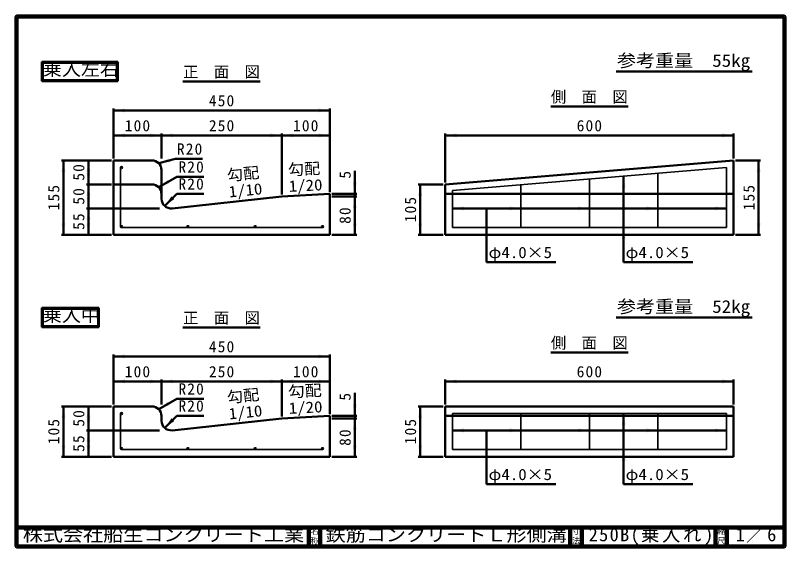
# Model space of a CAD drawing. Units: millimetres, scale not verified, with parts at other scales. Extents: x 100 to 4105, y 100 to 2870.
import ezdxf
from ezdxf.enums import TextEntityAlignment as Align

# ---------------------------------------------------------------- set-up
doc = ezdxf.new("R2010")
doc.units = ezdxf.units.MM
doc.header["$LTSCALE"] = 5
doc.layers.add('V-nasSTD', color=7, linetype='Continuous', lineweight=50)
doc.styles.add('ＭＳ ゴシック', font='')
doc.styles.get('ＭＳ ゴシック').set_extended_font_data('MS Gothic')

msp = doc.modelspace()

# ---------------------------------------------------------------- hatches: boundary and pattern name
at = {"layer": 'V-nasSTD'}
for points in [[(669.752, 2385.443), (609.752, 2375.443), (669.752, 2365.443)], [(1674.752, 2365.443), (1734.752, 2375.443), (1674.752, 2385.443)], [(669.752, 2255.443), (609.752, 2245.443), (669.752, 2235.443)], [(799.752, 2235.443), (859.752, 2245.443), (799.752, 2255.443)], [(919.752, 2255.443), (859.752, 2245.443), (919.752, 2235.443)], [(1424.752, 2235.443), (1484.752, 2245.443), (1424.752, 2255.443)], [(1544.752, 2255.443), (1484.752, 2245.443), (1544.752, 2235.443)], [(1674.752, 2235.443), (1734.752, 2245.443), (1674.752, 2255.443)], [(2394.752, 2255.443), (2334.752, 2245.443), (2394.752, 2235.443)], [(3774.752, 2235.443), (3834.752, 2245.443), (3774.752, 2255.443)], [(900.475, 2125.986), (845.107, 2100.798), (905.651, 2106.668)], [(359.752, 2055.443), (349.752, 2115.443), (339.752, 2055.443)], [(489.752, 2055.443), (479.752, 2115.443), (469.752, 2055.443)], [(657.252, 2077.943, 1), (647.252, 2077.943, 1)], [(3954.752, 2055.443), (3964.752, 2115.443), (3974.752, 2055.443)], [(469.752, 2050.443), (479.752, 1990.443), (489.752, 2050.443)], [(892.069, 2014.458), (845.107, 1975.798), (902.069, 1997.138)], [(3272.877, 1973.411), (3262.877, 2033.411), (3252.877, 1973.411)], [(489.752, 1930.443), (479.752, 1990.443), (469.752, 1930.443)], [(1854.752, 2000.443), (1864.752, 1940.443), (1874.752, 2000.443)], [(2214.752, 1930.443), (2204.752, 1990.443), (2194.752, 1930.443)], [(469.752, 1925.443), (479.752, 1865.443), (489.752, 1925.443)], [(911.557, 1927.868), (876.202, 1878.37), (925.699, 1913.725)], [(1874.752, 1867.943), (1864.752, 1927.943), (1854.752, 1867.943)], [(489.752, 1805.443), (479.752, 1865.443), (469.752, 1805.443)], [(2432.252, 1875.443), (2372.252, 1865.443), (2432.252, 1855.443)], [(2668.502, 1855.443), (2728.502, 1865.443), (2668.502, 1875.443)], [(3024.752, 1855.443), (3084.752, 1865.443), (3024.752, 1875.443)], [(3381.002, 1855.443), (3441.002, 1865.443), (3381.002, 1875.443)], [(3737.252, 1855.443), (3797.252, 1865.443), (3737.252, 1875.443)], [(339.752, 1787.943), (349.752, 1727.943), (359.752, 1787.943)], [(469.752, 1787.943), (479.752, 1727.943), (489.752, 1787.943)], [(657.252, 1770.443, 1), (647.252, 1770.443, 1)], [(1002.252, 1770.443, 1), (992.252, 1770.443, 1)], [(1352.252, 1770.443, 1), (1342.252, 1770.443, 1)], [(1702.252, 1770.443, 1), (1692.252, 1770.443, 1)], [(1854.752, 1787.943), (1864.752, 1727.943), (1874.752, 1787.943)], [(2194.752, 1787.943), (2204.752, 1727.943), (2214.752, 1787.943)], [(3272.877, 1705.443), (3262.877, 1765.443), (3252.877, 1705.443)], [(3974.752, 1787.943), (3964.752, 1727.943), (3954.752, 1787.943)], [(669.752, 1105.086), (609.752, 1095.086), (669.752, 1085.086)], [(1674.752, 1085.086), (1734.752, 1095.086), (1674.752, 1105.086)], [(669.752, 975.086), (609.752, 965.086), (669.752, 955.086)], [(799.752, 955.086), (859.752, 965.086), (799.752, 975.086)], [(919.752, 975.086), (859.752, 965.086), (919.752, 955.086)], [(1424.752, 955.086), (1484.752, 965.086), (1424.752, 975.086)], [(1544.752, 975.086), (1484.752, 965.086), (1544.752, 955.086)], [(1674.752, 955.086), (1734.752, 965.086), (1674.752, 975.086)], [(2394.752, 975.086), (2334.752, 965.086), (2394.752, 955.086)], [(3774.752, 955.086), (3834.752, 965.086), (3774.752, 975.086)], [(892.069, 859.102), (845.107, 820.442), (902.069, 841.781)], [(1854.752, 845.086), (1864.752, 785.086), (1874.752, 845.086)], [(359.752, 775.086), (349.752, 835.086), (339.752, 775.086)], [(489.752, 775.086), (479.752, 835.086), (469.752, 775.086)], [(657.252, 797.586, 1), (647.252, 797.586, 1)], [(2214.752, 775.086), (2204.752, 835.086), (2194.752, 775.086)], [(469.752, 770.086), (479.752, 710.086), (489.752, 770.086)], [(911.557, 772.511), (876.202, 723.014), (925.699, 758.369)], [(1874.752, 712.586), (1864.752, 772.586), (1854.752, 712.586)], [(3272.877, 737.586), (3262.877, 797.586), (3252.877, 737.586)], [(489.752, 650.086), (479.752, 710.086), (469.752, 650.086)], [(2432.252, 720.086), (2372.252, 710.086), (2432.252, 700.086)], [(2668.502, 700.086), (2728.502, 710.086), (2668.502, 720.086)], [(3024.752, 700.086), (3084.752, 710.086), (3024.752, 720.086)], [(3381.002, 700.086), (3441.002, 710.086), (3381.002, 720.086)], [(3737.252, 700.086), (3797.252, 710.086), (3737.252, 720.086)], [(339.752, 632.586), (349.752, 572.586), (359.752, 632.586)], [(469.752, 632.586), (479.752, 572.586), (489.752, 632.586)], [(657.252, 615.086, 1), (647.252, 615.086, 1)], [(1002.252, 615.086, 1), (992.252, 615.086, 1)], [(1352.252, 615.086, 1), (1342.252, 615.086, 1)], [(1702.252, 615.086, 1), (1692.252, 615.086, 1)], [(1854.752, 632.586), (1864.752, 572.586), (1874.752, 632.586)], [(2194.752, 632.586), (2204.752, 572.586), (2214.752, 632.586)], [(3272.877, 550.086), (3262.877, 610.086), (3252.877, 550.086)]]:
    msp.add_hatch(color=256, dxfattribs=at).paths.add_polyline_path(points)

# ---------------------------------------------------------------- linework, layer by layer
at = {"layer": 'V-nasSTD', "lineweight": 100}
for p, q in [((105, 2865), (105, 105)), ((4100, 2865), (105, 2865)), ((4100, 105), (4100, 2865)), ((105, 205), (4100, 205)), ((1625, 205), (1625, 105)), ((1685, 205), (1685, 105)), ((2985, 205), (2985, 105)), ((3045, 205), (3045, 105)), ((3740, 205), (3740, 105)), ((3800, 205), (3800, 105)), ((105, 105), (4100, 105))]:
    msp.add_line(p, q, dxfattribs=at)
at = {"layer": 'V-nasSTD'}
for p, q in [((633.006, 2627.556), (237.506, 2627.556)), ((237.506, 2527.556), (237.506, 2627.556)), ((242.506, 2622.556), (242.506, 2532.556)), ((628.006, 2622.556), (242.506, 2622.556)), ((628.006, 2532.556), (628.006, 2622.556)), ((633.006, 2527.556), (633.006, 2627.556)), ((3224.323, 2578.075), (3930.323, 2578.075)), ((633.006, 2527.556), (237.506, 2527.556)), ((242.506, 2532.556), (628.006, 2532.556)), ((971.248, 2525.443), (1373.256, 2525.443)), ((609.752, 2385.443), (609.752, 2125.443)), ((1734.752, 2375.443), (609.752, 2375.443)), ((1734.752, 2385.443), (1734.752, 1950.443)), ((2883.748, 2395.443), (3285.756, 2395.443)), ((859.752, 2245.443), (609.752, 2245.443)), ((859.752, 2255.443), (859.752, 2125.443)), ((1484.752, 2245.443), (859.752, 2245.443)), ((1484.752, 2255.443), (1484.752, 1937.943)), ((1734.752, 2245.443), (1484.752, 2245.443)), ((2334.752, 2255.443), (2334.752, 2000.443)), ((3834.752, 2245.443), (2334.752, 2245.443)), ((3834.752, 2255.443), (3834.752, 2125.443)), ((845.107, 2100.798), (932.041, 2124.092)), ((1072.041, 2124.092), (932.041, 2124.092)), ((599.752, 2115.443), (339.752, 2115.443)), ((349.752, 2115.443), (349.752, 1727.943)), ((479.752, 2115.443), (479.752, 1990.443)), ((609.752, 2115.443), (609.752, 1727.943)), ((609.752, 2115.443), (809.752, 2115.443)), ((2334.752, 1990.443), (3834.752, 2115.443)), ((3834.752, 2115.443), (3834.752, 1727.943)), ((3844.752, 2115.443), (3974.752, 2115.443)), ((3964.752, 2115.443), (3964.752, 1727.943)), ((859.752, 1915.443), (859.752, 2065.443)), ((1864.752, 2060.443), (1864.752, 1940.443)), ((845.107, 1975.798), (939.841, 2030.493)), ((1079.841, 2030.493), (939.841, 2030.493)), ((3262.877, 2033.411), (3262.877, 1585.443)), ((599.752, 1990.443), (469.752, 1990.443)), ((479.752, 1990.443), (479.752, 1865.443)), ((609.752, 1990.443), (809.752, 1990.443)), ((2324.752, 1990.443), (2194.752, 1990.443)), ((2204.752, 1990.443), (2204.752, 1727.943)), ((2334.752, 1990.443), (2334.752, 1727.943)), ((876.202, 1878.37), (939.841, 1942.01)), ((914.727, 1865.691), (1484.752, 1927.943)), ((1079.841, 1942.01), (939.841, 1942.01)), ((1734.752, 1940.443), (1484.752, 1927.943)), ((1734.752, 1727.943), (1734.752, 1940.443)), ((1874.752, 1940.443), (1744.752, 1940.443)), ((1874.752, 1927.943), (1744.752, 1927.943)), ((1864.752, 1940.443), (1864.752, 1927.943)), ((1864.752, 1927.943), (1864.752, 1727.943)), ((2334.752, 1940.443), (3834.752, 1940.443)), ((849.752, 1865.443), (469.752, 1865.443)), ((479.752, 1865.443), (479.752, 1727.943)), ((3797.252, 1865.443), (2372.252, 1865.443)), ((2550.377, 1585.443), (2550.377, 1865.443)), ((599.752, 1727.943), (339.752, 1727.943)), ((609.752, 1727.943), (1734.752, 1727.943)), ((1874.752, 1727.943), (1744.752, 1727.943)), ((2324.752, 1727.943), (2194.752, 1727.943)), ((2334.752, 1727.943), (3834.752, 1727.943)), ((3844.752, 1727.943), (3974.752, 1727.943)), ((2550.377, 1585.443), (2910.377, 1585.443)), ((3262.877, 1585.443), (3622.877, 1585.443)), ((534.506, 1347.199), (237.506, 1347.199)), ((237.506, 1247.199), (237.506, 1347.199)), ((242.506, 1342.199), (242.506, 1252.199)), ((529.506, 1342.199), (242.506, 1342.199)), ((529.506, 1252.199), (529.506, 1342.199)), ((534.506, 1247.199), (534.506, 1347.199)), ((3224.323, 1297.718), (3930.323, 1297.718)), ((534.506, 1247.199), (237.506, 1247.199)), ((242.506, 1252.199), (529.506, 1252.199)), ((971.248, 1245.086), (1373.256, 1245.086)), ((609.752, 1105.086), (609.752, 845.086)), ((1734.752, 1095.086), (609.752, 1095.086)), ((1734.752, 1105.086), (1734.752, 795.086)), ((2883.748, 1115.086), (3285.756, 1115.086)), ((859.752, 965.086), (609.752, 965.086)), ((859.752, 975.086), (859.752, 845.086)), ((1484.752, 965.086), (859.752, 965.086)), ((1484.752, 975.086), (1484.752, 782.586)), ((1734.752, 965.086), (1484.752, 965.086)), ((2334.752, 975.086), (2334.752, 845.086)), ((3834.752, 965.086), (2334.752, 965.086)), ((3834.752, 975.086), (3834.752, 845.086)), ((1864.752, 905.086), (1864.752, 785.086)), ((845.107, 820.442), (939.841, 875.136)), ((1079.841, 875.136), (939.841, 875.136)), ((599.752, 835.086), (339.752, 835.086)), ((349.752, 835.086), (349.752, 572.586)), ((479.752, 835.086), (479.752, 710.086)), ((609.752, 835.086), (609.752, 572.586)), ((609.752, 835.086), (809.752, 835.086)), ((2324.752, 835.086), (2194.752, 835.086)), ((2204.752, 835.086), (2204.752, 572.586)), ((2334.752, 835.086), (2334.752, 572.586)), ((2334.752, 835.086), (3834.752, 835.086)), ((3834.752, 835.086), (3834.752, 572.586)), ((859.752, 760.086), (859.752, 785.086)), ((876.202, 723.014), (939.841, 786.653)), ((914.727, 710.334), (1484.752, 772.586)), ((1079.841, 786.653), (939.841, 786.653)), ((1734.752, 785.086), (1484.752, 772.586)), ((1734.752, 572.586), (1734.752, 785.086)), ((1874.752, 785.086), (1744.752, 785.086)), ((1874.752, 772.586), (1744.752, 772.586)), ((1864.752, 785.086), (1864.752, 772.586)), ((1864.752, 772.586), (1864.752, 572.586)), ((2334.752, 785.086), (3834.752, 785.086)), ((3262.877, 797.586), (3262.877, 430.086)), ((849.752, 710.086), (469.752, 710.086)), ((479.752, 710.086), (479.752, 572.586)), ((3797.252, 710.086), (2372.252, 710.086)), ((2550.377, 430.086), (2550.377, 710.086)), ((599.752, 572.586), (339.752, 572.586)), ((609.752, 572.586), (1734.752, 572.586)), ((1874.752, 572.586), (1744.752, 572.586)), ((2324.752, 572.586), (2194.752, 572.586)), ((2334.752, 572.586), (3834.752, 572.586)), ((2550.377, 430.086), (2910.377, 430.086)), ((3262.877, 430.086), (3622.877, 430.086))]:
    msp.add_line(p, q, dxfattribs=at)
at = {"layer": 'V-nasSTD', "lineweight": 35}
for p, q in [((647.252, 2077.943), (647.252, 1770.443)), ((2372.252, 1959.193), (3797.252, 2077.943)), ((3441.002, 2048.255), (3441.002, 1765.443)), ((3797.252, 2077.943), (3797.252, 1765.443)), ((3084.752, 2018.568), (3084.752, 1765.443)), ((2728.502, 1988.88), (2728.502, 1765.443)), ((2372.252, 1959.193), (2372.252, 1765.443)), ((652.252, 1765.443), (1697.252, 1765.443)), ((3797.252, 1765.443), (2372.252, 1765.443)), ((647.252, 797.586), (647.252, 615.086)), ((2372.252, 797.586), (3797.252, 797.586)), ((2372.252, 797.586), (2372.252, 610.086)), ((2728.502, 797.586), (2728.502, 610.086)), ((3084.752, 797.586), (3084.752, 610.086)), ((3441.002, 797.586), (3441.002, 610.086)), ((3797.252, 797.586), (3797.252, 610.086)), ((652.252, 610.086), (1697.252, 610.086)), ((3797.252, 610.086), (2372.252, 610.086))]:
    msp.add_line(p, q, dxfattribs=at)
at = {"layer": 'V-nasSTD', "lineweight": 13}
msp.add_lwpolyline([(100, 100), (100, 2870), (4105, 2870), (4105, 100)], close=True, dxfattribs=at)
at = {"layer": 'V-nasSTD', "lineweight": 35}
for centre in [(652.252, 2077.943), (652.252, 1770.443), (997.252, 1770.443), (1347.252, 1770.443), (1697.252, 1770.443), (652.252, 797.586), (652.252, 615.086), (997.252, 615.086), (1347.252, 615.086), (1697.252, 615.086)]:
    msp.add_circle(centre, 5, dxfattribs=at)
at = {"layer": 'V-nasSTD'}
for centre, start, end in [((809.752, 2065.443), 0, 90), ((809.752, 1940.443), 0, 90), ((909.752, 1915.443), 180, 275.71059), ((809.752, 785.086), 0, 90), ((909.752, 760.086), 180, 275.71059)]:
    msp.add_arc(centre, 50, start, end, dxfattribs=at)
at = {"layer": 'V-nasSTD', "lineweight": 35}
for centre in [(652.252, 1770.443), (652.252, 615.086)]:
    msp.add_arc(centre, 5, 180, 270, dxfattribs=at)

# ---------------------------------------------------------------- texts
at = {"layer": 'V-nasSTD', "style": 'ＭＳ ゴシック', "width": 1.1}
for s, height, p in [('参考重量\u300055kg', 65.98, (3228.323, 2668.075)), ('乗入左右', 65.98, (242.506, 2622.556)), ('φ4.0×5', 58.65, (2560.377, 1665.443)), ('φ4.0×5', 58.65, (3272.877, 1665.443)), ('参考重量\u300052kg', 65.98, (3228.323, 1387.718)), ('乗入中', 65.98, (242.506, 1342.199)), ('φ4.0×5', 58.65, (2560.377, 510.086)), ('φ4.0×5', 58.65, (3272.877, 510.086)), ('株式会社船生コンクリート工業', 69.65, (138.25, 202.55)), ('鉄筋コンクリートＬ形側溝', 69.65, (1712.75, 202.47))]:
    msp.add_text(s, height=height, dxfattribs=at).set_placement(p, align=Align.TOP_LEFT)
at = {"layer": 'V-nasSTD', "style": 'ＭＳ ゴシック'}
for s, height, p in [('正\u3000面\u3000図', 58.65, (971.748, 2605.443)), ('側\u3000面\u3000図', 58.65, (2884.248, 2475.443)), ('正\u3000面\u3000図', 58.65, (971.748, 1325.086)), ('側\u3000面\u3000図', 58.65, (2884.248, 1195.086)), ('名', 30.79, (1633.982, 200.999)), ('寸', 30.79, (2993.982, 200.999)), ('縮', 30.79, (3748.982, 200.999)), ('称', 30.79, (1633.976, 151.01)), ('法', 30.79, (2993.976, 151.01)), ('尺', 30.79, (3748.976, 151.01))]:
    msp.add_text(s, height=height, dxfattribs=at).set_placement(p, align=Align.TOP_LEFT)
for s, rotation, width, p in [('勾配', 5.711, 1.05, (1197.439, 2066.291)), ('勾配', 2.862, 1.05, (1515.557, 2095.941)), ('1/20', 2.862, 1.1, (1519.864, 2009.798)), ('1/10', 5.711, 1.1, (1206.022, 1980.469)), ('勾配', 5.711, 1.05, (1197.439, 910.934)), ('勾配', 2.862, 1.1, (1515.557, 940.584)), ('1/20', 2.862, 1.1, (1519.864, 854.442)), ('1/10', 5.711, 1.1, (1206.022, 825.112))]:
    msp.add_text(s, height=58.65, rotation=rotation, dxfattribs=dict(at, width=width)).set_placement(p, align=Align.TOP_LEFT)
for p in [(1784.752, 2020.443), (1784.752, 865.086)]:
    msp.add_text('5', height=58.65, rotation=90, dxfattribs=at).set_placement(p, align=Align.TOP_LEFT)
at = {"layer": 'V-nasSTD', "attachment_point": 1, "style": 'ＭＳ ゴシック'}
for s, insert, char_height in [('\\T1.15;450', (1106.252, 2455.443), 58.65), ('\\T1.15;100', (668.752, 2325.443), 58.65), ('\\T1.15;250', (1106.252, 2325.443), 58.65), ('\\T1.15;100', (1543.752, 2325.443), 58.65), ('\\T1.15;600', (3018.752, 2325.443), 58.65), ('\\T1.15;R20', (940.041, 2204.092), 58.65), ('\\T1.15;R20', (947.841, 2110.493), 58.65), ('\\T1.15;R20', (947.841, 2022.01), 58.65), ('\\T1.15;450', (1106.252, 1175.086), 58.65), ('\\T1.15;100', (668.752, 1045.086), 58.65), ('\\T1.15;250', (1106.252, 1045.086), 58.65), ('\\T1.15;100', (1543.752, 1045.086), 58.65), ('\\T1.15;600', (3018.752, 1045.086), 58.65), ('\\T1.15;R20', (947.841, 955.136), 58.65), ('\\T1.15;R20', (947.841, 866.653), 58.65), ('\\T1.15;250B(乗入れ)', (3080.905, 202.508), 69.65), ('\\T1.15;1／6', (3845.521, 202.582), 69.65)]:
    msp.add_mtext(s, dxfattribs=dict(at, insert=insert, char_height=char_height))
at = {"layer": 'V-nasSTD', "char_height": 58.65, "attachment_point": 1, "rotation": 90, "style": 'ＭＳ ゴシック'}
for s, insert in [('\\T1.15;50', (399.752, 2009.943)), ('\\T1.15;155', (269.752, 1855.693)), ('\\T1.15;50', (399.752, 1884.943)), ('\\T1.15;155', (3884.752, 1855.693)), ('\\T1.15;105', (2124.752, 1793.193)), ('\\T1.15;80', (1784.752, 1784.943)), ('\\T1.15;55', (399.752, 1753.693)), ('\\T1.15;50', (399.752, 729.586)), ('\\T1.15;105', (269.752, 637.836)), ('\\T1.15;105', (2124.752, 637.836)), ('\\T1.15;80', (1784.752, 629.586)), ('\\T1.15;55', (399.752, 598.336))]:
    msp.add_mtext(s, dxfattribs=dict(at, insert=insert))

doc.saveas('drawing.dxf')
